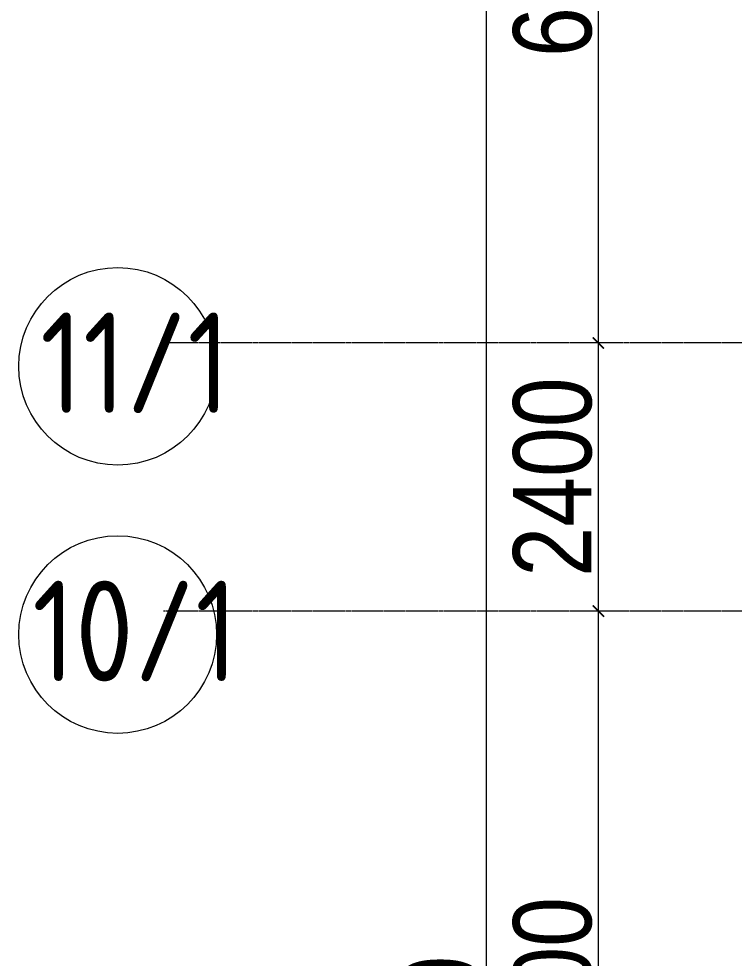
# Model space of a CAD drawing. Header units: millimetres. Extents: x -231292 to 573618, y -153144 to 564035.
# Drawn here: x 1655 to 8052, y 212861 to 221266 of the extents above; entities that cross this region are included whole.
import ezdxf
from ezdxf.enums import TextEntityAlignment as Align

# ---------------------------------------------------------------- set-up
doc = ezdxf.new("R2010")
doc.units = ezdxf.units.MM
doc.linetypes.add('CENTER2', pattern=[28.575, 19.05, -3.175, 3.175, -3.175])
doc.layers.get('0').update_dxf_attribs({"color": 250})
doc.layers.get('Defpoints').update_dxf_attribs({"color": 250})
doc.layers.add('РД_Оси_100', color=250, linetype='Continuous', lineweight=0)
doc.layers.add('РД_Оси_размер', color=250, linetype='Continuous', lineweight=0)
doc.styles.add('style1', font='ARIALN.TTF')
doc.styles.add('ккк', font='isocpeur.ttf', dxfattribs={"width": 0.85, "oblique": 15})
doc.dimstyles.new('Dim100_ареал', dxfattribs={"dimscale": 100, "dimtxt": 2.5, "dimasz": 1, "dimexe": 1, "dimexo": 1, "dimgap": 0.5, "dimtad": 1, "dimzin": 12, "dimdsep": 46, "dimtxsty": 'style1', "dimblk": 'ARCHTICK', "dimcen": 1, "dimdle": 1, "dimclrd": 256, "dimclre": 256, "dimaunit": 1, "dimadec": 0, "dimazin": 3, "dimtfac": 1, "dimtmove": 1, "dimatfit": 3, "dimldrblk": 'OPEN30', "dimfxl": 2, "dimfxlon": 1, "dimtolj": 1, "dimtzin": 0, "dimlwd": 9, "dimlwe": 9, "dimarcsym": 0})

# ---------------------------------------------------------------- blocks, each defined once
blk = doc.blocks.new('A-iden')
at = {"linetype": 'Continuous', "lineweight": 5}
blk.add_circle((-0.729, -4.063), 5.894, dxfattribs=at)
at = {"color": 0, "linetype": 'Continuous', "lineweight": 20, "style": 'ккк', "width": 0.85}
blk.add_attdef('ID', text='', height=6, dxfattribs=at).set_placement((0.314, -3.853), align=Align.MIDDLE_CENTER)
blk = doc.blocks.new('_ArchTick')
at = {"color": 0, "linetype": 'ByBlock', "const_width": 0.15}
blk.add_lwpolyline([(-0.5, -0.5), (0.5, 0.5)], dxfattribs=at)
blk = doc.blocks.new('*D178')
at = {"layer": 'Defpoints', "color": 0, "transparency": 16777216}
for p in [(1193587.3, 165313.2), (1194587.3, 165313.2), (1194587.3, 158413.2)]:
    blk.add_point(p, dxfattribs=at)
at = {"layer": 'РД_Оси_размер', "lineweight": 9, "transparency": 16777216}
for p, q in [((1193587.3, 158313.2), (1193587.3, 165413.2)), ((1193787.3, 165313.2), (1193487.3, 165313.2)), ((1193787.3, 158413.2), (1193487.3, 158413.2))]:
    blk.add_line(p, q, dxfattribs=at)
at = {"layer": 'РД_Оси_размер', "lineweight": 9, "transparency": 16777216, "xscale": 100, "yscale": 100, "zscale": 100}
for p, rotation in [((1193587.3, 165313.2), 90), ((1193587.3, 158413.2), 270)]:
    blk.add_blockref('_ArchTick', p, dxfattribs=dict(at, rotation=rotation))
at = {"layer": 'РД_Оси_размер', "color": 0, "transparency": 16777216, "insert": (1193179.9, 161863.2), "char_height": 700, "attachment_point": 5, "rotation": 90, "style": 'style1'}
blk.add_mtext('\\A1;6900', dxfattribs=at)
blk = doc.blocks.new('_Open30')
at = {"color": 0, "linetype": 'ByBlock', "lineweight": -2}
for p, q in [((-1, 0.268), (0, 0)), ((0, 0), (-1, -0.268)), ((0, 0), (-1, 0))]:
    blk.add_line(p, q, dxfattribs=at)
blk = doc.blocks.new('*D179')
at = {"layer": 'Defpoints', "color": 0, "transparency": 16777216}
for p in [(1193587.3, 167713.2), (1194587.3, 167713.2), (1194587.3, 165313.2)]:
    blk.add_point(p, dxfattribs=at)
at = {"layer": 'РД_Оси_размер', "lineweight": 9, "transparency": 16777216}
for p, q in [((1193587.3, 165213.2), (1193587.3, 167813.2)), ((1193787.3, 167713.2), (1193487.3, 167713.2)), ((1193787.3, 165313.2), (1193487.3, 165313.2))]:
    blk.add_line(p, q, dxfattribs=at)
at = {"layer": 'РД_Оси_размер', "lineweight": 9, "transparency": 16777216, "xscale": 100, "yscale": 100, "zscale": 100}
for p, rotation in [((1193587.3, 167713.2), 90), ((1193587.3, 165313.2), 270)]:
    blk.add_blockref('_ArchTick', p, dxfattribs=dict(at, rotation=rotation))
at = {"layer": 'РД_Оси_размер', "color": 0, "transparency": 16777216, "insert": (1193179.9, 166513.2), "char_height": 700, "attachment_point": 5, "rotation": 90, "style": 'style1'}
blk.add_mtext('\\A1;2400', dxfattribs=at)
blk = doc.blocks.new('*D180')
at = {"layer": 'Defpoints', "color": 0, "transparency": 16777216}
for p in [(1193587.3, 174613.2), (1194587.3, 174613.2), (1194587.3, 167713.2)]:
    blk.add_point(p, dxfattribs=at)
at = {"layer": 'РД_Оси_размер', "lineweight": 9, "transparency": 16777216}
for p, q in [((1193587.3, 167613.2), (1193587.3, 174713.2)), ((1193787.3, 174613.2), (1193487.3, 174613.2)), ((1193787.3, 167713.2), (1193487.3, 167713.2))]:
    blk.add_line(p, q, dxfattribs=at)
at = {"layer": 'РД_Оси_размер', "lineweight": 9, "transparency": 16777216, "xscale": 100, "yscale": 100, "zscale": 100}
for p, rotation in [((1193587.3, 174613.2), 90), ((1193587.3, 167713.2), 270)]:
    blk.add_blockref('_ArchTick', p, dxfattribs=dict(at, rotation=rotation))
at = {"layer": 'РД_Оси_размер', "color": 0, "transparency": 16777216, "insert": (1193179.9, 171163.2), "char_height": 700, "attachment_point": 5, "rotation": 90, "style": 'style1'}
blk.add_mtext('\\A1;6900', dxfattribs=at)
blk = doc.blocks.new('*D200')
at = {"layer": 'Defpoints', "color": 0, "transparency": 16777216}
for p in [(1192587.3, 186313.2), (1194587.3, 186313.2), (1194587.3, 135913.2)]:
    blk.add_point(p, dxfattribs=at)
at = {"layer": 'РД_Оси_размер', "lineweight": 9, "transparency": 16777216}
for p, q in [((1192587.3, 135813.2), (1192587.3, 186413.2)), ((1192787.3, 186313.2), (1192487.3, 186313.2)), ((1192787.3, 135913.2), (1192487.3, 135913.2))]:
    blk.add_line(p, q, dxfattribs=at)
at = {"layer": 'РД_Оси_размер', "lineweight": 9, "transparency": 16777216, "xscale": 100, "yscale": 100, "zscale": 100}
for p, rotation in [((1192587.3, 186313.2), 90), ((1192587.3, 135913.2), 270)]:
    blk.add_blockref('_ArchTick', p, dxfattribs=dict(at, rotation=rotation))
at = {"layer": 'РД_Оси_размер', "color": 0, "transparency": 16777216, "insert": (1192179.9, 161113.2), "char_height": 700, "attachment_point": 5, "rotation": 90, "style": 'style1'}
blk.add_mtext('\\A1;50400', dxfattribs=at)
blk = doc.blocks.new('оси_рен')
at = {"layer": 'РД_Оси_100', "color": 251, "linetype": 'CENTER2', "true_color": 0x636466}
for p, q in [((1225207.916, 167713.25), (1189697.958, 167713.25)), ((1225207.916, 165313.25), (1189697.958, 165313.25))]:
    blk.add_line(p, q, dxfattribs=at)
at = {"layer": 'РД_Оси_100', "color": 251, "true_color": 0x636466, "xscale": 150, "yscale": 150, "zscale": 100}
for p, values in [((1189397.958, 168113.25), {'ID': '11/1'}), ((1189397.958, 165713.25), {'ID': '10/1'})]:
    blk.add_blockref('A-iden', p, dxfattribs=at).add_auto_attribs(values)
at = {"layer": 'РД_Оси_размер', "color": 251, "true_color": 0x636466}
for base, p1, p2, picture, middle in [((1192587.313, 186313.25), (1194587.313, 135913.25), (1194587.313, 186313.25), '*D200', (1192179.912, 161113.25)), ((1193587.313, 174613.25), (1194587.313, 167713.25), (1194587.313, 174613.25), '*D180', (1193179.912, 171163.25)), ((1193587.313, 167713.25), (1194587.313, 165313.25), (1194587.313, 167713.25), '*D179', (1193179.912, 166513.25)), ((1193587.313, 165313.25), (1194587.313, 158413.25), (1194587.313, 165313.25), '*D178', (1193179.912, 161863.25))]:
    dim = blk.add_linear_dim(base=base, p1=p1, p2=p2, angle=90, dimstyle='Dim100_ареал', override={"dimtxt": 7}, dxfattribs=at)
    dim.commit()
    dim.dimension.update_dxf_attribs({"geometry": picture, "text_midpoint": middle})

msp = doc.modelspace()

# ---------------------------------------------------------------- block references
at = {"rotation": 359.999868838025}
msp.add_blockref('оси_рен', (-1186750.035, 50655.808), dxfattribs=at)

doc.saveas('drawing.dxf')
